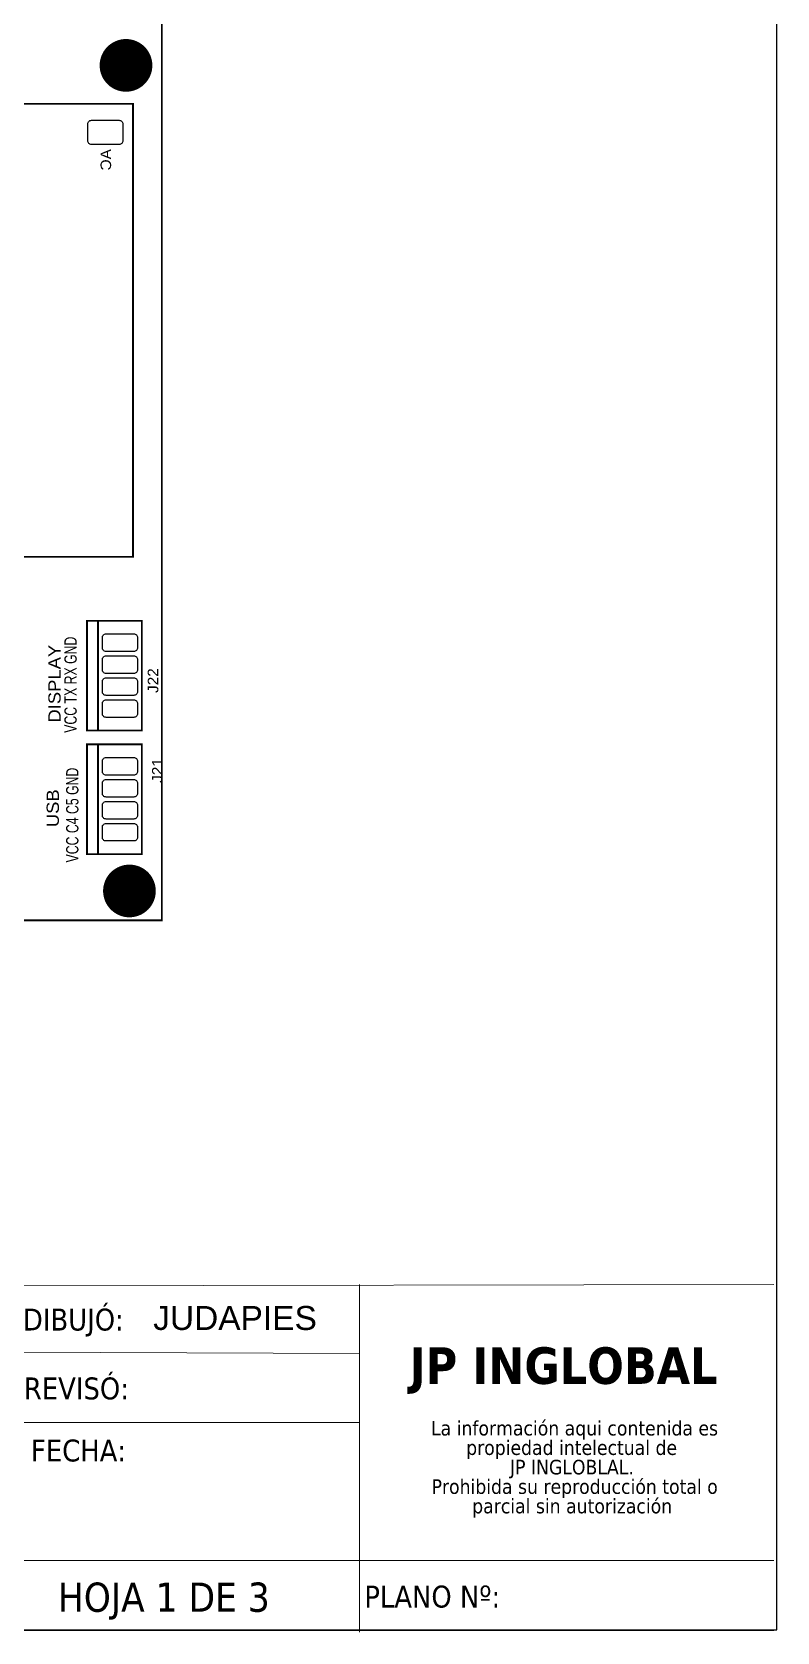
# Model space of a CAD drawing. Header units: inches. Extents: x 18.7 to 39.4, y 4.3 to 20.5.
# Drawn here: x 34.93 to 39.41, y 4.32 to 13.94 of the extents above; entities that cross this region are included whole.
import ezdxf

# ---------------------------------------------------------------- set-up
doc = ezdxf.new("R2010")
doc.units = ezdxf.units.IN
doc.header["$MEASUREMENT"] = 0
doc.linetypes.add('CENTERX2', pattern=[20.32, 12.7, -2.54, 2.54, -2.54])
doc.layers.add('CONTORNO', color=179, linetype='Continuous')
doc.styles.add('SLDTEXTSTYLE0', font='tahoma.ttf')
doc.styles.add('SLDTEXTSTYLE1', font='')
doc.styles.get("Standard").update_dxf_attribs({"font": 'arial.ttf'})
doc.styles.get('SLDTEXTSTYLE1').set_extended_font_data('Tahoma', bold=True)

# ---------------------------------------------------------------- blocks, each defined once
blk = doc.blocks.new('SW_NOTE_2')
at = {"layer": 'CONTORNO', "color": 0, "char_height": 1.0583, "attachment_point": 2, "style": 'SLDTEXTSTYLE0'}
for s, insert in [('La información aqui contenida es ', (10.29, 1.34)), ('propiedad intelectual de', (10.08, -0.07)), ('JP INGLOBLAL.', (10.1, -1.48)), ('Prohibida su reproducción total o ', (10.3, -2.89)), ('parcial sin autorización', (10.12, -4.3))]:
    blk.add_mtext(s, dxfattribs=dict(at, insert=insert))
blk = doc.blocks.new('EPAD')
at = {"const_width": 0.5}
blk.add_lwpolyline([(-0.25, 0, 1), (0.25, 0, 1)], format="xyb", close=True, dxfattribs=at)
blk = doc.blocks.new('NextionControlV4')
at = {"const_width": 0.008}
for points in [[(41.8232, 12.2592), (48.3286, 12.2592), (48.3286, 16.8025), (41.8232, 16.8025), (41.8232, 12.2592)], [(41.8232, 12.2592), (48.3286, 12.2592), (48.3286, 16.8025), (41.8232, 16.8025), (41.8232, 12.2592)], [(41.8232, 12.2592), (48.3286, 12.2592), (48.3286, 16.8025), (41.8232, 16.8025), (41.8232, 12.2592)], [(47.1266, 13.9148), (48.1975, 13.9148), (48.1975, 15.9778), (47.1266, 15.9778), (47.1266, 13.9148)], [(47.1266, 13.9148), (48.1975, 13.9148), (48.1975, 15.9778), (47.1266, 15.9778), (47.1266, 13.9148)], [(47.1266, 13.9148), (48.1975, 13.9148), (48.1975, 15.9778), (47.1266, 15.9778), (47.1266, 13.9148)], [(47.9881, 13.1238), (48.2381, 13.1238), (48.2381, 13.6238), (47.9881, 13.6238), (47.9881, 13.1238)], [(47.9881, 13.1238), (48.2381, 13.1238), (48.2381, 13.6238), (47.9881, 13.6238), (47.9881, 13.1238)], [(47.9881, 13.1238), (48.2381, 13.1238), (48.2381, 13.6238), (47.9881, 13.6238), (47.9881, 13.1238)], [(48.0381, 13.1238), (48.0381, 13.6238)], [(48.0381, 13.1238), (48.0381, 13.6238)], [(48.0381, 13.1238), (48.0381, 13.6238)], [(47.9881, 12.5608), (48.2381, 12.5608), (48.2381, 13.0608), (47.9881, 13.0608), (47.9881, 12.5608)], [(47.9881, 12.5608), (48.2381, 12.5608), (48.2381, 13.0608), (47.9881, 13.0608), (47.9881, 12.5608)], [(47.9881, 12.5608), (48.2381, 12.5608), (48.2381, 13.0608), (47.9881, 13.0608), (47.9881, 12.5608)], [(48.0381, 12.5608), (48.0381, 13.0608)], [(48.0381, 12.5608), (48.0381, 13.0608)], [(48.0381, 12.5608), (48.0381, 13.0608)]]:
    blk.add_lwpolyline(points, dxfattribs=at)
for points in [[(47.9915, 15.8098), (47.9915, 15.8858), (47.9918, 15.8893), (47.9928, 15.8925), (47.9943, 15.8954), (47.9964, 15.8979), (47.9989, 15.9), (48.0018, 15.9015), (48.005, 15.9025), (48.0085, 15.9028), (48.1345, 15.9028), (48.138, 15.9025), (48.1412, 15.9015), (48.1441, 15.9), (48.1466, 15.8979), (48.1486, 15.8954), (48.1502, 15.8925), (48.1511, 15.8893), (48.1515, 15.8858), (48.1515, 15.8098), (48.1511, 15.8064), (48.1502, 15.8031), (48.1486, 15.8003), (48.1466, 15.7978), (48.1441, 15.7957), (48.1412, 15.7941), (48.138, 15.7932), (48.1345, 15.7928), (48.0085, 15.7928), (48.005, 15.7932), (48.0018, 15.7941), (47.9989, 15.7957), (47.9964, 15.7978), (47.9943, 15.8003), (47.9928, 15.8031), (47.9918, 15.8064), (47.9915, 15.8098)], [(48.0581, 13.5008), (48.0581, 13.5468), (48.0585, 13.5502), (48.0594, 13.5535), (48.061, 13.5563), (48.063, 13.5589), (48.0655, 13.5609), (48.0684, 13.5625), (48.0717, 13.5634), (48.0751, 13.5638), (48.2011, 13.5638), (48.2046, 13.5634), (48.2078, 13.5625), (48.2107, 13.5609), (48.2132, 13.5589), (48.2153, 13.5563), (48.2168, 13.5535), (48.2178, 13.5502), (48.2181, 13.5468), (48.2181, 13.5008), (48.2178, 13.4973), (48.2168, 13.4941), (48.2153, 13.4912), (48.2132, 13.4887), (48.2107, 13.4866), (48.2078, 13.4851), (48.2046, 13.4841), (48.2011, 13.4838), (48.0751, 13.4838), (48.0717, 13.4841), (48.0684, 13.4851), (48.0655, 13.4866), (48.063, 13.4887), (48.061, 13.4912), (48.0594, 13.4941), (48.0585, 13.4973), (48.0581, 13.5008)], [(48.0581, 13.4008), (48.0581, 13.4468), (48.0585, 13.4502), (48.0594, 13.4535), (48.061, 13.4563), (48.063, 13.4589), (48.0655, 13.4609), (48.0684, 13.4625), (48.0717, 13.4634), (48.0751, 13.4638), (48.2011, 13.4638), (48.2046, 13.4634), (48.2078, 13.4625), (48.2107, 13.4609), (48.2132, 13.4589), (48.2153, 13.4563), (48.2168, 13.4535), (48.2178, 13.4502), (48.2181, 13.4468), (48.2181, 13.4008), (48.2178, 13.3973), (48.2168, 13.3941), (48.2153, 13.3912), (48.2132, 13.3887), (48.2107, 13.3866), (48.2078, 13.3851), (48.2046, 13.3841), (48.2011, 13.3838), (48.0751, 13.3838), (48.0717, 13.3841), (48.0684, 13.3851), (48.0655, 13.3866), (48.063, 13.3887), (48.061, 13.3912), (48.0594, 13.3941), (48.0585, 13.3973), (48.0581, 13.4008)], [(48.0581, 13.3008), (48.0581, 13.3468), (48.0585, 13.3502), (48.0594, 13.3535), (48.061, 13.3563), (48.063, 13.3589), (48.0655, 13.3609), (48.0684, 13.3625), (48.0717, 13.3634), (48.0751, 13.3638), (48.2011, 13.3638), (48.2046, 13.3634), (48.2078, 13.3625), (48.2107, 13.3609), (48.2132, 13.3589), (48.2153, 13.3563), (48.2168, 13.3535), (48.2178, 13.3502), (48.2181, 13.3468), (48.2181, 13.3008), (48.2178, 13.2973), (48.2168, 13.2941), (48.2153, 13.2912), (48.2132, 13.2887), (48.2107, 13.2866), (48.2078, 13.2851), (48.2046, 13.2841), (48.2011, 13.2838), (48.0751, 13.2838), (48.0717, 13.2841), (48.0684, 13.2851), (48.0655, 13.2866), (48.063, 13.2887), (48.061, 13.2912), (48.0594, 13.2941), (48.0585, 13.2973), (48.0581, 13.3008)], [(48.0581, 13.2008), (48.0581, 13.2468), (48.0585, 13.2502), (48.0594, 13.2535), (48.061, 13.2563), (48.063, 13.2589), (48.0655, 13.2609), (48.0684, 13.2625), (48.0717, 13.2634), (48.0751, 13.2638), (48.2011, 13.2638), (48.2046, 13.2634), (48.2078, 13.2625), (48.2107, 13.2609), (48.2132, 13.2589), (48.2153, 13.2563), (48.2168, 13.2535), (48.2178, 13.2502), (48.2181, 13.2468), (48.2181, 13.2008), (48.2178, 13.1973), (48.2168, 13.1941), (48.2153, 13.1912), (48.2132, 13.1887), (48.2107, 13.1866), (48.2078, 13.1851), (48.2046, 13.1841), (48.2011, 13.1838), (48.0751, 13.1838), (48.0717, 13.1841), (48.0684, 13.1851), (48.0655, 13.1866), (48.063, 13.1887), (48.061, 13.1912), (48.0594, 13.1941), (48.0585, 13.1973), (48.0581, 13.2008)], [(48.0581, 12.9378), (48.0581, 12.9838), (48.0585, 12.9872), (48.0594, 12.9905), (48.061, 12.9934), (48.063, 12.9959), (48.0655, 12.9979), (48.0684, 12.9995), (48.0717, 13.0004), (48.0751, 13.0008), (48.2011, 13.0008), (48.2046, 13.0004), (48.2078, 12.9995), (48.2107, 12.9979), (48.2132, 12.9959), (48.2153, 12.9934), (48.2168, 12.9905), (48.2178, 12.9872), (48.2181, 12.9838), (48.2181, 12.9378), (48.2178, 12.9343), (48.2168, 12.9311), (48.2153, 12.9282), (48.2132, 12.9257), (48.2107, 12.9236), (48.2078, 12.9221), (48.2046, 12.9211), (48.2011, 12.9208), (48.0751, 12.9208), (48.0717, 12.9211), (48.0684, 12.9221), (48.0655, 12.9236), (48.063, 12.9257), (48.061, 12.9282), (48.0594, 12.9311), (48.0585, 12.9343), (48.0581, 12.9378)], [(48.0581, 12.8378), (48.0581, 12.8838), (48.0585, 12.8872), (48.0594, 12.8905), (48.061, 12.8934), (48.063, 12.8959), (48.0655, 12.8979), (48.0684, 12.8995), (48.0717, 12.9004), (48.0751, 12.9008), (48.2011, 12.9008), (48.2046, 12.9004), (48.2078, 12.8995), (48.2107, 12.8979), (48.2132, 12.8959), (48.2153, 12.8934), (48.2168, 12.8905), (48.2178, 12.8872), (48.2181, 12.8838), (48.2181, 12.8378), (48.2178, 12.8343), (48.2168, 12.8311), (48.2153, 12.8282), (48.2132, 12.8257), (48.2107, 12.8236), (48.2078, 12.8221), (48.2046, 12.8211), (48.2011, 12.8208), (48.0751, 12.8208), (48.0717, 12.8211), (48.0684, 12.8221), (48.0655, 12.8236), (48.063, 12.8257), (48.061, 12.8282), (48.0594, 12.8311), (48.0585, 12.8343), (48.0581, 12.8378)], [(48.0581, 12.7378), (48.0581, 12.7838), (48.0585, 12.7872), (48.0594, 12.7905), (48.061, 12.7934), (48.063, 12.7959), (48.0655, 12.7979), (48.0684, 12.7995), (48.0717, 12.8004), (48.0751, 12.8008), (48.2011, 12.8008), (48.2046, 12.8004), (48.2078, 12.7995), (48.2107, 12.7979), (48.2132, 12.7959), (48.2153, 12.7934), (48.2168, 12.7905), (48.2178, 12.7872), (48.2181, 12.7838), (48.2181, 12.7378), (48.2178, 12.7343), (48.2168, 12.7311), (48.2153, 12.7282), (48.2132, 12.7257), (48.2107, 12.7236), (48.2078, 12.7221), (48.2046, 12.7211), (48.2011, 12.7208), (48.0751, 12.7208), (48.0717, 12.7211), (48.0684, 12.7221), (48.0655, 12.7236), (48.063, 12.7257), (48.061, 12.7282), (48.0594, 12.7311), (48.0585, 12.7343), (48.0581, 12.7378)], [(48.0581, 12.6378), (48.0581, 12.6838), (48.0585, 12.6872), (48.0594, 12.6905), (48.061, 12.6934), (48.063, 12.6959), (48.0655, 12.6979), (48.0684, 12.6995), (48.0717, 12.7004), (48.0751, 12.7008), (48.2011, 12.7008), (48.2046, 12.7004), (48.2078, 12.6995), (48.2107, 12.6979), (48.2132, 12.6959), (48.2153, 12.6934), (48.2168, 12.6905), (48.2178, 12.6872), (48.2181, 12.6838), (48.2181, 12.6378), (48.2178, 12.6343), (48.2168, 12.6311), (48.2153, 12.6282), (48.2132, 12.6257), (48.2107, 12.6236), (48.2078, 12.6221), (48.2046, 12.6211), (48.2011, 12.6208), (48.0751, 12.6208), (48.0717, 12.6211), (48.0684, 12.6221), (48.0655, 12.6236), (48.063, 12.6257), (48.061, 12.6282), (48.0594, 12.6311), (48.0585, 12.6343), (48.0581, 12.6378)]]:
    blk.add_lwpolyline(points, close=True)
at = {"xscale": 0.24, "yscale": 0.24}
for p in [(48.1657, 16.1529), (48.1814, 12.3931)]:
    blk.add_blockref('EPAD', p, dxfattribs=at)
at = {"text_generation_flag": 2, "width": 1.041667}
blk.add_text('AC', height=0.048, rotation=90, dxfattribs=at).set_placement((48.0979, 15.7717))
blk.add_text('AC', height=0.048, rotation=90, dxfattribs=at).set_placement((48.0979, 15.7717))
blk.add_text('AC', height=0.048, rotation=90, dxfattribs=at).set_placement((48.0979, 15.7717))
for s, height, width, p in [('DISPLAY', 0.056, 1.071429, (47.8682, 13.16)), ('DISPLAY', 0.056, 1.071429, (47.8682, 13.16)), ('DISPLAY', 0.056, 1.071429, (47.8682, 13.16)), ('VCC TX RX GND', 0.056, 0.714286, (47.9413, 13.1135)), ('VCC TX RX GND', 0.056, 0.714286, (47.9413, 13.1135)), ('VCC TX RX GND', 0.056, 0.714286, (47.9413, 13.1135)), ('J22', 0.048, 1.041667, (48.3128, 13.2948)), ('J22', 0.048, 1.041667, (48.3128, 13.2948)), ('J22', 0.048, 1.041667, (48.3128, 13.2948)), ('J21', 0.048, 1.041667, (48.3325, 12.8854)), ('J21', 0.048, 1.041667, (48.3325, 12.8854)), ('J21', 0.048, 1.041667, (48.3325, 12.8854)), ('VCC C4 C5 GND', 0.056, 0.714286, (47.9492, 12.523)), ('VCC C4 C5 GND', 0.056, 0.714286, (47.9492, 12.523)), ('VCC C4 C5 GND', 0.056, 0.714286, (47.9492, 12.523)), ('USB', 0.056, 1.071429, (47.8604, 12.6836)), ('USB', 0.056, 1.071429, (47.8604, 12.6836)), ('USB', 0.056, 1.071429, (47.8604, 12.6836))]:
    blk.add_text(s, height=height, rotation=90, dxfattribs=dict(width=width)).set_placement(p)

msp = doc.modelspace()

# ---------------------------------------------------------------- linework, layer by layer
at = {"color": 7, "linetype": 'Continuous'}
for p, q in [((39.4087, 4.3311), (39.4087, 20.5161)), ((18.6587, 4.3311), (39.4087, 4.3311))]:
    msp.add_line(p, q, dxfattribs=at)
at = {"color": 7, "linetype": 'Continuous', "lineweight": 0}
for p, q in [((39.3895, 6.4081), (34.82, 6.3997)), ((36.8995, 6.4081), (36.8995, 4.3187)), ((36.8995, 5.9931), (34.8255, 6.0013)), ((36.8995, 5.5781), (28.5991, 5.5781)), ((39.3895, 4.7481), (28.5991, 4.7481))]:
    msp.add_line(p, q, dxfattribs=at)
at = {"color": 7, "linetype": 'CENTERX2', "lineweight": 0}
msp.add_line((28.596, 4.3273), (39.3895, 4.3273), dxfattribs=at)

# ---------------------------------------------------------------- block references
at = {"xscale": 1.32, "yscale": 1.32, "zscale": 1.32}
msp.add_blockref('NextionControlV4', (-28.0821, -7.5854), dxfattribs=at)
at = {"layer": 'CONTORNO', "color": 7, "xscale": 0.083, "yscale": 0.083, "zscale": 0.083}
msp.add_blockref('SW_NOTE_2', (37.338, 5.4768), dxfattribs=at)

# ---------------------------------------------------------------- texts
at = {"insert": (35.66, 6.2785), "char_height": 0.144, "attachment_point": 1}
msp.add_mtext_dynamic_manual_height_columns('JUDAPIES', width=1.271712, gutter_width=1, heights=[0], dxfattribs=at)
at = {"color": 7, "linetype": 'Continuous', "lineweight": 0, "attachment_point": 1, "style": 'SLDTEXTSTYLE0'}
for s, insert, char_height in [('REVISÓ:', (34.8826, 5.8489), 0.13176), ('FECHA:', (34.9255, 5.4757), 0.13176), ('HOJA 1 DE 3', (35.087, 4.6159), 0.175683), ('PLANO Nº:', (36.9287, 4.5975), 0.13176)]:
    msp.add_mtext(s, dxfattribs=dict(at, insert=insert, char_height=char_height))
at = {"layer": 'CONTORNO', "color": 7, "insert": (34.8771, 6.2628), "char_height": 0.13176, "attachment_point": 1, "style": 'SLDTEXTSTYLE0'}
msp.add_mtext('DIBUJÓ:  ', dxfattribs=at)
at = {"layer": 'CONTORNO', "insert": (37.201, 6.03), "char_height": 0.219604, "attachment_point": 1, "style": 'SLDTEXTSTYLE1'}
msp.add_mtext('JP INGLOBAL', dxfattribs=at)

doc.saveas('drawing.dxf')
